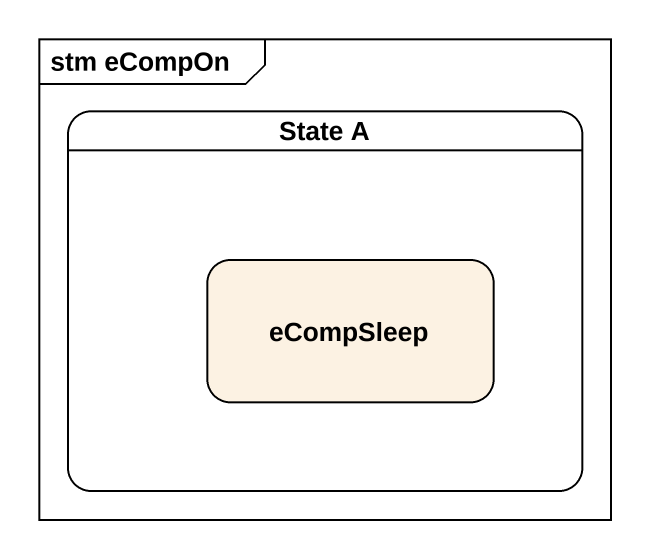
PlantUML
@startuml
mainframe stm eCompOn
hide empty description
state "State A" as State_A {
  state eCompSleep
}
@enduml
